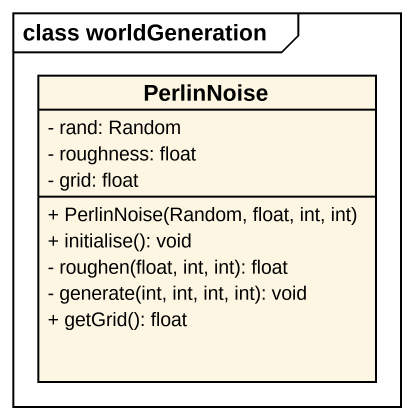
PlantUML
@startuml
mainframe class worldGeneration
hide circle
hide empty members
skinparam classAttributeIconSize 0
class PerlinNoise {
  - rand: Random
  - roughness: float
  - grid: float
  + PerlinNoise(Random, float, int, int)
  + initialise(): void
  - roughen(float, int, int): float
  - generate(int, int, int, int): void
  + getGrid(): float
}
@enduml
